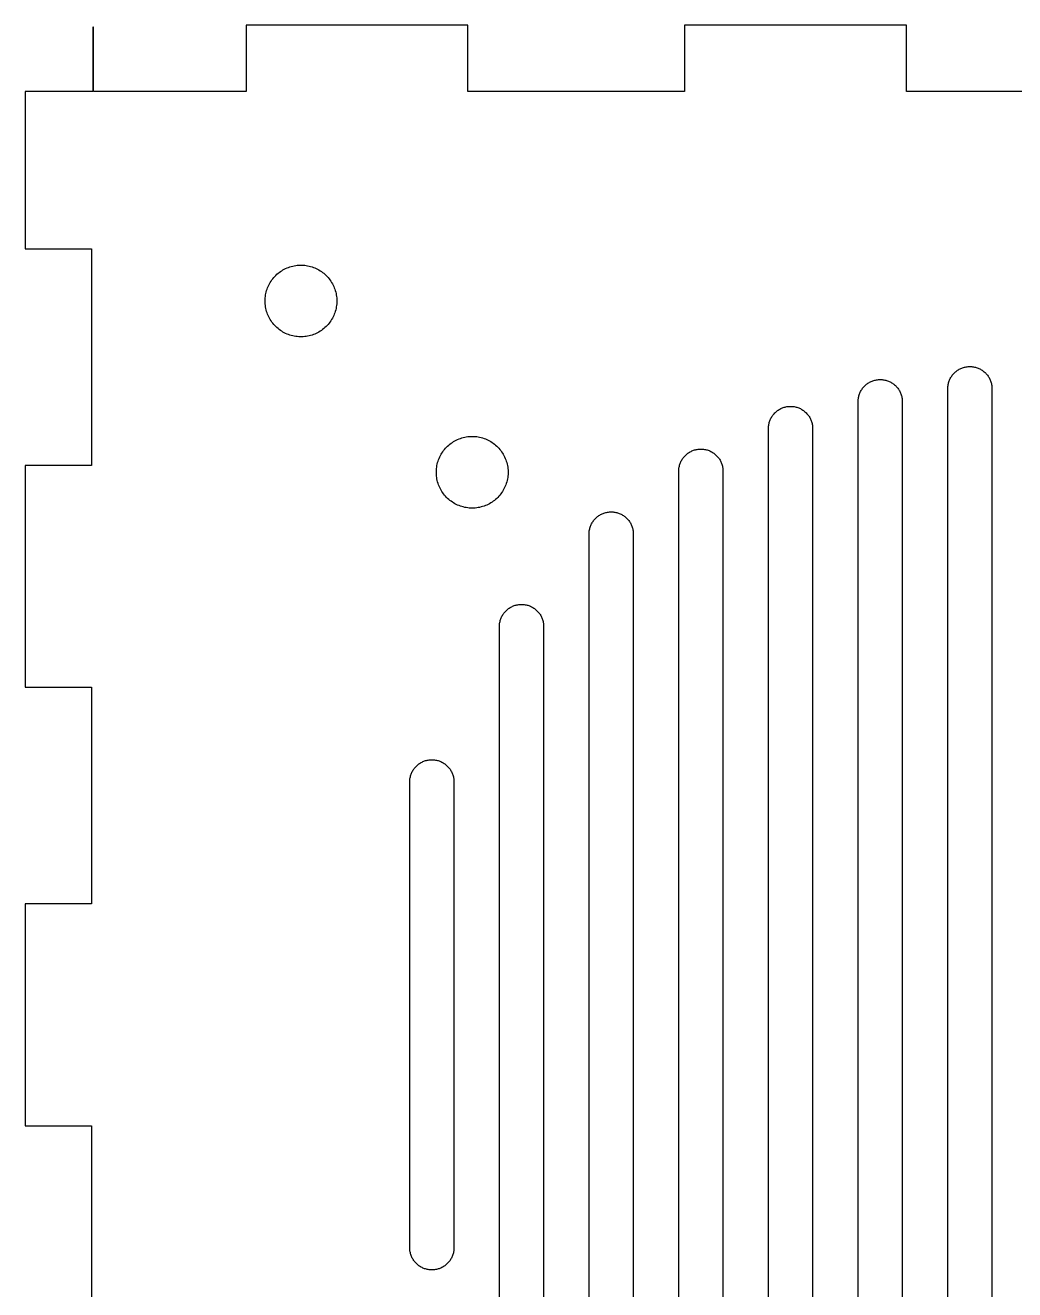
# Model space of a CAD drawing. Header units: metres. Extents: x -115 to 115, y -55 to 55.
# Drawn here: x -115.2 to -60, y -15.3 to 55.2 of the extents above; entities that cross this region are included whole.
import ezdxf

# ---------------------------------------------------------------- set-up
doc = ezdxf.new("R2010")
doc.units = ezdxf.units.M

msp = doc.modelspace()

# ---------------------------------------------------------------- linework, layer by layer
for p, q in [((-111.37, 55.07), (-111.4, 55.07)), ((-111.4, 55.07), (-111.4, 51.47)), ((-111.37, 51.47), (-111.37, 55.07)), ((-90.4855, 55.17), (-102.848, 55.17)), ((-102.848, 55.17), (-102.848, 51.47)), ((-90.4855, 51.47), (-90.4855, 55.17)), ((-66.0411, 55.17), (-78.4033, 55.17)), ((-78.4033, 55.17), (-78.4033, 51.47)), ((-66.0411, 51.47), (-66.0411, 55.17)), ((-111.4, 51.47), (-115.17, 51.47)), ((-115.17, 51.47), (-115.17, 42.7078)), ((-102.848, 51.47), (-111.37, 51.47)), ((-78.4033, 51.47), (-90.4855, 51.47)), ((-53.9589, 51.47), (-66.0411, 51.47)), ((-115.17, 42.7078), (-111.47, 42.7078)), ((-111.47, 42.7078), (-111.47, 30.6255)), ((-100.727, 41.5724), (-100.652, 41.6096)), ((-100.652, 41.6096), (-100.575, 41.6437)), ((-100.575, 41.6437), (-100.497, 41.6746)), ((-100.497, 41.6746), (-100.418, 41.7021)), ((-100.418, 41.7021), (-100.338, 41.7263)), ((-100.338, 41.7263), (-100.257, 41.7471)), ((-100.257, 41.7471), (-100.175, 41.7646)), ((-100.175, 41.7646), (-100.092, 41.7785)), ((-100.092, 41.7785), (-100.009, 41.789)), ((-100.009, 41.789), (-99.9256, 41.7961)), ((-99.9256, 41.7961), (-99.8419, 41.7996)), ((-99.8419, 41.7996), (-99.7581, 41.7996)), ((-99.7581, 41.7996), (-99.6744, 41.7961)), ((-99.6744, 41.7961), (-99.5909, 41.789)), ((-99.5909, 41.789), (-99.5078, 41.7785)), ((-99.5078, 41.7785), (-99.4252, 41.7646)), ((-99.4252, 41.7646), (-99.3433, 41.7471)), ((-99.3433, 41.7471), (-99.2621, 41.7263)), ((-99.2621, 41.7263), (-99.182, 41.7021)), ((-99.182, 41.7021), (-99.1028, 41.6746)), ((-99.1028, 41.6746), (-99.025, 41.6437)), ((-99.025, 41.6437), (-98.9484, 41.6096)), ((-98.9484, 41.6096), (-98.8734, 41.5724)), ((-101.511, 40.836), (-101.466, 40.9068)), ((-101.466, 40.9068), (-101.418, 40.9756)), ((-101.418, 40.9756), (-101.367, 41.0423)), ((-101.367, 41.0423), (-101.314, 41.1068)), ((-101.314, 41.1068), (-101.258, 41.1691)), ((-101.258, 41.1691), (-101.199, 41.2289)), ((-101.199, 41.2289), (-101.138, 41.2863)), ((-101.138, 41.2863), (-101.075, 41.341)), ((-101.075, 41.341), (-101.009, 41.3931)), ((-101.009, 41.3931), (-100.941, 41.4423)), ((-100.941, 41.4423), (-100.872, 41.4886)), ((-100.872, 41.4886), (-100.8, 41.532)), ((-100.8, 41.532), (-100.727, 41.5724)), ((-98.8734, 41.5724), (-98.8, 41.532)), ((-98.8, 41.532), (-98.7283, 41.4886)), ((-98.7283, 41.4886), (-98.6586, 41.4423)), ((-98.6586, 41.4423), (-98.5908, 41.3931)), ((-98.5908, 41.3931), (-98.5251, 41.341)), ((-98.5251, 41.341), (-98.4617, 41.2863)), ((-98.4617, 41.2863), (-98.4007, 41.2289)), ((-98.4007, 41.2289), (-98.3421, 41.1691)), ((-98.3421, 41.1691), (-98.286, 41.1068)), ((-98.286, 41.1068), (-98.2326, 41.0423)), ((-98.2326, 41.0423), (-98.182, 40.9756)), ((-98.182, 40.9756), (-98.1342, 40.9068)), ((-98.1342, 40.9068), (-98.0893, 40.836)), ((-101.772, 40.1335), (-101.756, 40.2158)), ((-101.756, 40.2158), (-101.737, 40.2974)), ((-101.737, 40.2974), (-101.715, 40.3781)), ((-101.715, 40.3781), (-101.689, 40.4577)), ((-101.689, 40.4577), (-101.66, 40.5362)), ((-101.66, 40.5362), (-101.627, 40.6135)), ((-101.627, 40.6135), (-101.591, 40.6893)), ((-101.591, 40.6893), (-101.553, 40.7635)), ((-101.553, 40.7635), (-101.511, 40.836)), ((-98.0893, 40.836), (-98.0474, 40.7635)), ((-98.0474, 40.7635), (-98.0086, 40.6893)), ((-98.0086, 40.6893), (-97.9729, 40.6135)), ((-97.9729, 40.6135), (-97.9404, 40.5362)), ((-97.9404, 40.5362), (-97.9112, 40.4577)), ((-97.9112, 40.4577), (-97.8854, 40.3781)), ((-97.8854, 40.3781), (-97.8628, 40.2974)), ((-97.8628, 40.2974), (-97.8437, 40.2158)), ((-97.8437, 40.2158), (-97.828, 40.1335)), ((-101.8, 39.8), (-101.798, 39.8837)), ((-101.798, 39.7162), (-101.8, 39.8)), ((-101.798, 39.8837), (-101.793, 39.9673)), ((-101.793, 39.6326), (-101.798, 39.7162)), ((-101.793, 39.9673), (-101.784, 40.0507)), ((-101.784, 39.5493), (-101.793, 39.6326)), ((-101.784, 40.0507), (-101.772, 40.1335)), ((-101.772, 39.4665), (-101.784, 39.5493)), ((-97.828, 40.1335), (-97.8158, 40.0507)), ((-97.8158, 39.5493), (-97.828, 39.4665)), ((-97.8158, 40.0507), (-97.807, 39.9673)), ((-97.807, 39.6326), (-97.8158, 39.5493)), ((-97.807, 39.9673), (-97.8017, 39.8837)), ((-97.8017, 39.7162), (-97.807, 39.6326)), ((-97.8017, 39.8837), (-97.8, 39.8)), ((-97.8, 39.8), (-97.8017, 39.7162)), ((-101.756, 39.3842), (-101.772, 39.4665)), ((-101.737, 39.3026), (-101.756, 39.3842)), ((-101.715, 39.2219), (-101.737, 39.3026)), ((-101.689, 39.1423), (-101.715, 39.2219)), ((-101.66, 39.0637), (-101.689, 39.1423)), ((-101.627, 38.9865), (-101.66, 39.0637)), ((-101.591, 38.9107), (-101.627, 38.9865)), ((-101.553, 38.8365), (-101.591, 38.9107)), ((-101.511, 38.7639), (-101.553, 38.8365)), ((-98.0474, 38.8365), (-98.0893, 38.7639)), ((-98.0086, 38.9107), (-98.0474, 38.8365)), ((-97.9729, 38.9865), (-98.0086, 38.9107)), ((-97.9404, 39.0637), (-97.9729, 38.9865)), ((-97.9112, 39.1423), (-97.9404, 39.0637)), ((-97.8854, 39.2219), (-97.9112, 39.1423)), ((-97.8628, 39.3026), (-97.8854, 39.2219)), ((-97.8437, 39.3842), (-97.8628, 39.3026)), ((-97.828, 39.4665), (-97.8437, 39.3842)), ((-101.466, 38.6932), (-101.511, 38.7639)), ((-101.418, 38.6244), (-101.466, 38.6932)), ((-101.367, 38.5577), (-101.418, 38.6244)), ((-101.314, 38.4931), (-101.367, 38.5577)), ((-101.258, 38.4309), (-101.314, 38.4931)), ((-101.199, 38.371), (-101.258, 38.4309)), ((-101.138, 38.3137), (-101.199, 38.371)), ((-101.075, 38.259), (-101.138, 38.3137)), ((-101.009, 38.2069), (-101.075, 38.259)), ((-100.941, 38.1577), (-101.009, 38.2069)), ((-100.872, 38.1113), (-100.941, 38.1577)), ((-100.8, 38.0679), (-100.872, 38.1113)), ((-98.7283, 38.1113), (-98.8, 38.0679)), ((-98.6586, 38.1577), (-98.7283, 38.1113)), ((-98.5908, 38.2069), (-98.6586, 38.1577)), ((-98.5251, 38.259), (-98.5908, 38.2069)), ((-98.4617, 38.3137), (-98.5251, 38.259)), ((-98.4007, 38.371), (-98.4617, 38.3137)), ((-98.3421, 38.4309), (-98.4007, 38.371)), ((-98.286, 38.4931), (-98.3421, 38.4309)), ((-98.2326, 38.5577), (-98.286, 38.4931)), ((-98.182, 38.6244), (-98.2326, 38.5577)), ((-98.1342, 38.6932), (-98.182, 38.6244)), ((-98.0893, 38.7639), (-98.1342, 38.6932)), ((-100.727, 38.0276), (-100.8, 38.0679)), ((-100.652, 37.9903), (-100.727, 38.0276)), ((-100.575, 37.9563), (-100.652, 37.9903)), ((-100.497, 37.9254), (-100.575, 37.9563)), ((-100.418, 37.8979), (-100.497, 37.9254)), ((-100.338, 37.8737), (-100.418, 37.8979)), ((-100.257, 37.8528), (-100.338, 37.8737)), ((-100.175, 37.8354), (-100.257, 37.8528)), ((-100.092, 37.8214), (-100.175, 37.8354)), ((-100.009, 37.8109), (-100.092, 37.8214)), ((-99.9256, 37.8039), (-100.009, 37.8109)), ((-99.8419, 37.8004), (-99.9256, 37.8039)), ((-99.7581, 37.8004), (-99.8419, 37.8004)), ((-99.6744, 37.8039), (-99.7581, 37.8004)), ((-99.5909, 37.8109), (-99.6744, 37.8039)), ((-99.5078, 37.8214), (-99.5909, 37.8109)), ((-99.4252, 37.8354), (-99.5078, 37.8214)), ((-99.3433, 37.8528), (-99.4252, 37.8354)), ((-99.2621, 37.8737), (-99.3433, 37.8528)), ((-99.182, 37.8979), (-99.2621, 37.8737)), ((-99.1028, 37.9254), (-99.182, 37.8979)), ((-99.025, 37.9563), (-99.1028, 37.9254)), ((-98.9484, 37.9903), (-99.025, 37.9563)), ((-98.8734, 38.0276), (-98.9484, 37.9903)), ((-98.8, 38.0679), (-98.8734, 38.0276)), ((-63.182, 35.9372), (-63.1384, 35.9648)), ((-63.1384, 35.9648), (-63.0937, 35.9906)), ((-63.0937, 35.9906), (-63.048, 36.0146)), ((-63.048, 36.0146), (-63.0013, 36.0365)), ((-63.0013, 36.0365), (-62.9537, 36.0565)), ((-62.9537, 36.0565), (-62.9053, 36.0745)), ((-62.9053, 36.0745), (-62.8562, 36.0905)), ((-62.8562, 36.0905), (-62.8065, 36.1044)), ((-62.8065, 36.1044), (-62.7562, 36.1162)), ((-62.7562, 36.1162), (-62.7055, 36.1258)), ((-62.7055, 36.1258), (-62.6544, 36.1334)), ((-62.6544, 36.1334), (-62.6031, 36.1388)), ((-62.6031, 36.1388), (-62.5516, 36.142)), ((-62.5516, 36.142), (-62.5, 36.1431)), ((-62.5, 36.1431), (-62.4484, 36.142)), ((-62.4484, 36.142), (-62.3969, 36.1388)), ((-62.3969, 36.1388), (-62.3455, 36.1334)), ((-62.3455, 36.1334), (-62.2944, 36.1258)), ((-62.2944, 36.1258), (-62.2437, 36.1162)), ((-62.2437, 36.1162), (-62.1935, 36.1044)), ((-62.1935, 36.1044), (-62.1438, 36.0905)), ((-62.1438, 36.0905), (-62.0947, 36.0745)), ((-62.0947, 36.0745), (-62.0463, 36.0565)), ((-62.0463, 36.0565), (-61.9987, 36.0365)), ((-61.9987, 36.0365), (-61.952, 36.0146)), ((-61.952, 36.0146), (-61.9062, 35.9906)), ((-61.9062, 35.9906), (-61.8615, 35.9648)), ((-61.8615, 35.9648), (-61.8179, 35.9372)), ((-68.1384, 35.2412), (-68.0937, 35.267)), ((-68.0937, 35.267), (-68.048, 35.2909)), ((-68.048, 35.2909), (-68.0013, 35.3129)), ((-68.0013, 35.3129), (-67.9537, 35.3329)), ((-67.9537, 35.3329), (-67.9053, 35.3509)), ((-67.9053, 35.3509), (-67.8562, 35.3669)), ((-67.8562, 35.3669), (-67.8065, 35.3808)), ((-67.8065, 35.3808), (-67.7562, 35.3925)), ((-67.7562, 35.3925), (-67.7055, 35.4022)), ((-67.7055, 35.4022), (-67.6544, 35.4098)), ((-67.6544, 35.4098), (-67.6031, 35.4152)), ((-67.6031, 35.4152), (-67.5516, 35.4184)), ((-67.5516, 35.4184), (-67.5, 35.4195)), ((-67.5, 35.4195), (-67.4484, 35.4184)), ((-67.4484, 35.4184), (-67.3969, 35.4152)), ((-67.3969, 35.4152), (-67.3455, 35.4098)), ((-67.3455, 35.4098), (-67.2944, 35.4022)), ((-67.2944, 35.4022), (-67.2437, 35.3925)), ((-67.2437, 35.3925), (-67.1935, 35.3808)), ((-67.1935, 35.3808), (-67.1438, 35.3669)), ((-67.1438, 35.3669), (-67.0947, 35.3509)), ((-67.0947, 35.3509), (-67.0463, 35.3329)), ((-67.0463, 35.3329), (-66.9987, 35.3129)), ((-66.9987, 35.3129), (-66.952, 35.2909)), ((-66.952, 35.2909), (-66.9062, 35.267)), ((-66.9062, 35.267), (-66.8615, 35.2412)), ((-63.6871, 35.242), (-63.6721, 35.2915)), ((-63.6721, 35.2915), (-63.6552, 35.3402)), ((-63.6552, 35.3402), (-63.6362, 35.3882)), ((-63.6362, 35.3882), (-63.6152, 35.4354)), ((-63.6152, 35.4354), (-63.5922, 35.4816)), ((-63.5922, 35.4816), (-63.5674, 35.5268)), ((-63.5674, 35.5268), (-63.5406, 35.571)), ((-63.5406, 35.571), (-63.512, 35.614)), ((-63.512, 35.614), (-63.4817, 35.6558)), ((-63.4817, 35.6558), (-63.4496, 35.6962)), ((-63.4496, 35.6962), (-63.4159, 35.7353)), ((-63.4159, 35.7353), (-63.3806, 35.7729)), ((-63.3806, 35.7729), (-63.3437, 35.8091)), ((-63.3437, 35.8091), (-63.3053, 35.8436)), ((-63.3053, 35.8436), (-63.2655, 35.8765)), ((-63.2655, 35.8765), (-63.2244, 35.9077)), ((-63.2244, 35.9077), (-63.182, 35.9372)), ((-61.8179, 35.9372), (-61.7755, 35.9077)), ((-61.7755, 35.9077), (-61.7344, 35.8765)), ((-61.7344, 35.8765), (-61.6947, 35.8436)), ((-61.6947, 35.8436), (-61.6563, 35.8091)), ((-61.6563, 35.8091), (-61.6194, 35.7729)), ((-61.6194, 35.7729), (-61.5841, 35.7353)), ((-61.5841, 35.7353), (-61.5503, 35.6962)), ((-61.5503, 35.6962), (-61.5183, 35.6558)), ((-61.5183, 35.6558), (-61.4879, 35.614)), ((-61.4879, 35.614), (-61.4594, 35.571)), ((-61.4594, 35.571), (-61.4326, 35.5268)), ((-61.4326, 35.5268), (-61.4077, 35.4816)), ((-61.4077, 35.4816), (-61.3848, 35.4354)), ((-61.3848, 35.4354), (-61.3638, 35.3882)), ((-61.3638, 35.3882), (-61.3448, 35.3402)), ((-61.3448, 35.3402), (-61.3278, 35.2915)), ((-61.3278, 35.2915), (-61.3129, 35.242)), ((-68.6871, 34.5184), (-68.6721, 34.5678)), ((-68.6721, 34.5678), (-68.6552, 34.6166)), ((-68.6552, 34.6166), (-68.6362, 34.6646)), ((-68.6362, 34.6646), (-68.6152, 34.7117)), ((-68.6152, 34.7117), (-68.5922, 34.758)), ((-68.5922, 34.758), (-68.5674, 34.8032)), ((-68.5674, 34.8032), (-68.5406, 34.8474)), ((-68.5406, 34.8474), (-68.512, 34.8904)), ((-68.512, 34.8904), (-68.4817, 34.9321)), ((-68.4817, 34.9321), (-68.4496, 34.9726)), ((-68.4496, 34.9726), (-68.4159, 35.0117)), ((-68.4159, 35.0117), (-68.3806, 35.0493)), ((-68.3806, 35.0493), (-68.3437, 35.0854)), ((-68.3437, 35.0854), (-68.3053, 35.12)), ((-68.3053, 35.12), (-68.2655, 35.1529)), ((-68.2655, 35.1529), (-68.2244, 35.1841)), ((-68.2244, 35.1841), (-68.182, 35.2135)), ((-68.182, 35.2135), (-68.1384, 35.2412)), ((-66.8615, 35.2412), (-66.8179, 35.2135)), ((-66.8179, 35.2135), (-66.7755, 35.1841)), ((-66.7755, 35.1841), (-66.7344, 35.1529)), ((-66.7344, 35.1529), (-66.6947, 35.12)), ((-66.6947, 35.12), (-66.6563, 35.0854)), ((-66.6563, 35.0854), (-66.6194, 35.0493)), ((-66.6194, 35.0493), (-66.5841, 35.0117)), ((-66.5841, 35.0117), (-66.5503, 34.9726)), ((-66.5503, 34.9726), (-66.5183, 34.9321)), ((-66.5183, 34.9321), (-66.4879, 34.8904)), ((-66.4879, 34.8904), (-66.4594, 34.8474)), ((-66.4594, 34.8474), (-66.4326, 34.8032)), ((-66.4326, 34.8032), (-66.4077, 34.758)), ((-66.4077, 34.758), (-66.3848, 34.7117)), ((-66.3848, 34.7117), (-66.3638, 34.6646)), ((-66.3638, 34.6646), (-66.3448, 34.6166)), ((-66.3448, 34.6166), (-66.3278, 34.5678)), ((-66.3278, 34.5678), (-66.3129, 34.5184)), ((-63.7325, 34.9106), (-63.73, 34.988)), ((-63.7322, -34.9364), (-63.7325, 34.9106)), ((-63.73, 34.988), (-63.7257, 35.0394)), ((-63.7257, 35.0394), (-63.7193, 35.0906)), ((-63.7193, 35.0906), (-63.7106, 35.1415)), ((-63.7106, 35.1415), (-63.6999, 35.192)), ((-63.6999, 35.192), (-63.6871, 35.242)), ((-61.3129, 35.242), (-61.3, 35.192)), ((-61.3, 35.192), (-61.2893, 35.1415)), ((-61.2893, 35.1415), (-61.2807, 35.0906)), ((-61.2807, 35.0906), (-61.2742, 35.0394)), ((-61.2742, 35.0394), (-61.2699, 34.988)), ((-61.2699, 34.988), (-61.2678, 34.9364)), ((-61.2678, 34.9364), (-61.2678, -34.9364)), ((-72.9537, 33.8377), (-72.9053, 33.8557)), ((-72.9053, 33.8557), (-72.8562, 33.8716)), ((-72.8562, 33.8716), (-72.8065, 33.8855)), ((-72.8065, 33.8855), (-72.7562, 33.8973)), ((-72.7562, 33.8973), (-72.7055, 33.907)), ((-72.7055, 33.907), (-72.6544, 33.9145)), ((-72.6544, 33.9145), (-72.6031, 33.9199)), ((-72.6031, 33.9199), (-72.5516, 33.9232)), ((-72.5516, 33.9232), (-72.5, 33.9242)), ((-72.5, 33.9242), (-72.4484, 33.9232)), ((-72.4484, 33.9232), (-72.3969, 33.9199)), ((-72.3969, 33.9199), (-72.3455, 33.9145)), ((-72.3455, 33.9145), (-72.2944, 33.907)), ((-72.2944, 33.907), (-72.2437, 33.8973)), ((-72.2437, 33.8973), (-72.1935, 33.8855)), ((-72.1935, 33.8855), (-72.1438, 33.8716)), ((-72.1438, 33.8716), (-72.0947, 33.8557)), ((-72.0947, 33.8557), (-72.0463, 33.8377)), ((-68.7325, 34.187), (-68.73, 34.2644)), ((-68.7322, -34.2128), (-68.7325, 34.187)), ((-68.73, 34.2644), (-68.7257, 34.3158)), ((-68.7257, 34.3158), (-68.7193, 34.367)), ((-68.7193, 34.367), (-68.7106, 34.4179)), ((-68.7106, 34.4179), (-68.6999, 34.4684)), ((-68.6999, 34.4684), (-68.6871, 34.5184)), ((-66.3129, 34.5184), (-66.3, 34.4684)), ((-66.3, 34.4684), (-66.2893, 34.4179)), ((-66.2893, 34.4179), (-66.2807, 34.367)), ((-66.2807, 34.367), (-66.2742, 34.3158)), ((-66.2742, 34.3158), (-66.2699, 34.2644)), ((-66.2699, 34.2644), (-66.2678, 34.2128)), ((-66.2678, 34.2128), (-66.2678, -34.2128)), ((-73.6552, 33.1214), (-73.6362, 33.1693)), ((-73.6362, 33.1693), (-73.6152, 33.2165)), ((-73.6152, 33.2165), (-73.5922, 33.2627)), ((-73.5922, 33.2627), (-73.5674, 33.308)), ((-73.5674, 33.308), (-73.5406, 33.3521)), ((-73.5406, 33.3521), (-73.512, 33.3951)), ((-73.512, 33.3951), (-73.4817, 33.4369)), ((-73.4817, 33.4369), (-73.4496, 33.4774)), ((-73.4496, 33.4774), (-73.4159, 33.5164)), ((-73.4159, 33.5164), (-73.3806, 33.5541)), ((-73.3806, 33.5541), (-73.3437, 33.5902)), ((-73.3437, 33.5902), (-73.3053, 33.6247)), ((-73.3053, 33.6247), (-73.2655, 33.6576)), ((-73.2655, 33.6576), (-73.2244, 33.6888)), ((-73.2244, 33.6888), (-73.182, 33.7183)), ((-73.182, 33.7183), (-73.1384, 33.746)), ((-73.1384, 33.746), (-73.0937, 33.7718)), ((-73.0937, 33.7718), (-73.048, 33.7957)), ((-73.048, 33.7957), (-73.0013, 33.8177)), ((-73.0013, 33.8177), (-72.9537, 33.8377)), ((-72.0463, 33.8377), (-71.9987, 33.8177)), ((-71.9987, 33.8177), (-71.952, 33.7957)), ((-71.952, 33.7957), (-71.9062, 33.7718)), ((-71.9062, 33.7718), (-71.8615, 33.746)), ((-71.8615, 33.746), (-71.8179, 33.7183)), ((-71.8179, 33.7183), (-71.7755, 33.6888)), ((-71.7755, 33.6888), (-71.7344, 33.6576)), ((-71.7344, 33.6576), (-71.6947, 33.6247)), ((-71.6947, 33.6247), (-71.6563, 33.5902)), ((-71.6563, 33.5902), (-71.6194, 33.5541)), ((-71.6194, 33.5541), (-71.5841, 33.5164)), ((-71.5841, 33.5164), (-71.5503, 33.4774)), ((-71.5503, 33.4774), (-71.5183, 33.4369)), ((-71.5183, 33.4369), (-71.4879, 33.3951)), ((-71.4879, 33.3951), (-71.4594, 33.3521)), ((-71.4594, 33.3521), (-71.4326, 33.308)), ((-71.4326, 33.308), (-71.4077, 33.2627)), ((-71.4077, 33.2627), (-71.3848, 33.2165)), ((-71.3848, 33.2165), (-71.3638, 33.1693)), ((-71.3638, 33.1693), (-71.3448, 33.1214)), ((-73.7325, 32.6917), (-73.73, 32.7691)), ((-73.7322, -32.7175), (-73.7325, 32.6917)), ((-73.73, 32.7691), (-73.7257, 32.8206)), ((-73.7257, 32.8206), (-73.7193, 32.8718)), ((-73.7193, 32.8718), (-73.7106, 32.9227)), ((-73.7106, 32.9227), (-73.6999, 32.9732)), ((-73.6999, 32.9732), (-73.6871, 33.0232)), ((-73.6871, 33.0232), (-73.6721, 33.0726)), ((-73.6721, 33.0726), (-73.6552, 33.1214)), ((-71.3448, 33.1214), (-71.3278, 33.0726)), ((-71.3278, 33.0726), (-71.3129, 33.0232)), ((-71.3129, 33.0232), (-71.3, 32.9732)), ((-71.3, 32.9732), (-71.2893, 32.9227)), ((-71.2893, 32.9227), (-71.2807, 32.8718)), ((-71.2807, 32.8718), (-71.2742, 32.8206)), ((-71.2742, 32.8206), (-71.2699, 32.7691)), ((-71.2699, 32.7691), (-71.2678, 32.7175)), ((-71.2678, 32.7175), (-71.2678, -32.7175)), ((-91.6191, 31.7079), (-91.5568, 31.764)), ((-91.5568, 31.764), (-91.4923, 31.8174)), ((-91.4923, 31.8174), (-91.4256, 31.868)), ((-91.4256, 31.868), (-91.3568, 31.9158)), ((-91.3568, 31.9158), (-91.286, 31.9607)), ((-91.286, 31.9607), (-91.2135, 32.0026)), ((-91.2135, 32.0026), (-91.1393, 32.0414)), ((-91.1393, 32.0414), (-91.0634, 32.0771)), ((-91.0634, 32.0771), (-90.9862, 32.1095)), ((-90.9862, 32.1095), (-90.9077, 32.1387)), ((-90.9077, 32.1387), (-90.828, 32.1646)), ((-90.828, 32.1646), (-90.7474, 32.1872)), ((-90.7474, 32.1872), (-90.6658, 32.2063)), ((-90.6658, 32.2063), (-90.5835, 32.222)), ((-90.5835, 32.222), (-90.5006, 32.2342)), ((-90.5006, 32.2342), (-90.4173, 32.243)), ((-90.4173, 32.243), (-90.3337, 32.2482)), ((-90.3337, 32.2482), (-90.25, 32.25)), ((-90.25, 32.25), (-90.1662, 32.2482)), ((-90.1662, 32.2482), (-90.0826, 32.243)), ((-90.0826, 32.243), (-89.9993, 32.2342)), ((-89.9993, 32.2342), (-89.9164, 32.222)), ((-89.9164, 32.222), (-89.8342, 32.2063)), ((-89.8342, 32.2063), (-89.7526, 32.1872)), ((-89.7526, 32.1872), (-89.6719, 32.1646)), ((-89.6719, 32.1646), (-89.5922, 32.1387)), ((-89.5922, 32.1387), (-89.5137, 32.1095)), ((-89.5137, 32.1095), (-89.4365, 32.0771)), ((-89.4365, 32.0771), (-89.3607, 32.0414)), ((-89.3607, 32.0414), (-89.2865, 32.0026)), ((-89.2865, 32.0026), (-89.2139, 31.9607)), ((-89.2139, 31.9607), (-89.1432, 31.9158)), ((-89.1432, 31.9158), (-89.0744, 31.868)), ((-89.0744, 31.868), (-89.0077, 31.8174)), ((-89.0077, 31.8174), (-88.9431, 31.764)), ((-88.9431, 31.764), (-88.8809, 31.7079)), ((-92.1245, 30.9471), (-92.0937, 31.025)), ((-92.0937, 31.025), (-92.0596, 31.1015)), ((-92.0596, 31.1015), (-92.0224, 31.1766)), ((-92.0224, 31.1766), (-91.982, 31.25)), ((-91.982, 31.25), (-91.9386, 31.3216)), ((-91.9386, 31.3216), (-91.8923, 31.3914)), ((-91.8923, 31.3914), (-91.843, 31.4592)), ((-91.843, 31.4592), (-91.791, 31.5248)), ((-91.791, 31.5248), (-91.7363, 31.5883)), ((-91.7363, 31.5883), (-91.6789, 31.6493)), ((-91.6789, 31.6493), (-91.6191, 31.7079)), ((-88.8809, 31.7079), (-88.821, 31.6493)), ((-88.821, 31.6493), (-88.7637, 31.5883)), ((-88.7637, 31.5883), (-88.709, 31.5248)), ((-88.709, 31.5248), (-88.6569, 31.4592)), ((-88.6569, 31.4592), (-88.6077, 31.3914)), ((-88.6077, 31.3914), (-88.5613, 31.3216)), ((-88.5613, 31.3216), (-88.5179, 31.25)), ((-88.5179, 31.25), (-88.4776, 31.1766)), ((-88.4776, 31.1766), (-88.4403, 31.1015)), ((-88.4403, 31.1015), (-88.4062, 31.025)), ((-88.4062, 31.025), (-88.3754, 30.9471)), ((-78.512, 31.0143), (-78.4817, 31.056)), ((-78.4817, 31.056), (-78.4496, 31.0965)), ((-78.4496, 31.0965), (-78.4159, 31.1356)), ((-78.4159, 31.1356), (-78.3806, 31.1732)), ((-78.3806, 31.1732), (-78.3437, 31.2093)), ((-78.3437, 31.2093), (-78.3053, 31.2439)), ((-78.3053, 31.2439), (-78.2655, 31.2768)), ((-78.2655, 31.2768), (-78.2244, 31.308)), ((-78.2244, 31.308), (-78.182, 31.3375)), ((-78.182, 31.3375), (-78.1384, 31.3651)), ((-78.1384, 31.3651), (-78.0937, 31.3909)), ((-78.0937, 31.3909), (-78.048, 31.4148)), ((-78.048, 31.4148), (-78.0013, 31.4368)), ((-78.0013, 31.4368), (-77.9537, 31.4568)), ((-77.9537, 31.4568), (-77.9053, 31.4748)), ((-77.9053, 31.4748), (-77.8562, 31.4908)), ((-77.8562, 31.4908), (-77.8065, 31.5047)), ((-77.8065, 31.5047), (-77.7562, 31.5164)), ((-77.7562, 31.5164), (-77.7055, 31.5261)), ((-77.7055, 31.5261), (-77.6544, 31.5337)), ((-77.6544, 31.5337), (-77.6031, 31.5391)), ((-77.6031, 31.5391), (-77.5516, 31.5423)), ((-77.5516, 31.5423), (-77.5, 31.5434)), ((-77.5, 31.5434), (-77.4484, 31.5423)), ((-77.4484, 31.5423), (-77.3969, 31.5391)), ((-77.3969, 31.5391), (-77.3455, 31.5337)), ((-77.3455, 31.5337), (-77.2944, 31.5261)), ((-77.2944, 31.5261), (-77.2437, 31.5164)), ((-77.2437, 31.5164), (-77.1935, 31.5047)), ((-77.1935, 31.5047), (-77.1438, 31.4908)), ((-77.1438, 31.4908), (-77.0947, 31.4748)), ((-77.0947, 31.4748), (-77.0463, 31.4568)), ((-77.0463, 31.4568), (-76.9987, 31.4368)), ((-76.9987, 31.4368), (-76.952, 31.4148)), ((-76.952, 31.4148), (-76.9062, 31.3909)), ((-76.9062, 31.3909), (-76.8615, 31.3651)), ((-76.8615, 31.3651), (-76.8179, 31.3375)), ((-76.8179, 31.3375), (-76.7755, 31.308)), ((-76.7755, 31.308), (-76.7344, 31.2768)), ((-76.7344, 31.2768), (-76.6947, 31.2439)), ((-76.6947, 31.2439), (-76.6563, 31.2093)), ((-76.6563, 31.2093), (-76.6194, 31.1732)), ((-76.6194, 31.1732), (-76.5841, 31.1356)), ((-76.5841, 31.1356), (-76.5503, 31.0965)), ((-76.5503, 31.0965), (-76.5183, 31.056)), ((-76.5183, 31.056), (-76.4879, 31.0143)), ((-111.47, 30.6255), (-115.17, 30.6255)), ((-115.17, 30.6255), (-115.17, 18.2633)), ((-92.2495, 30.2919), (-92.246, 30.3756)), ((-92.246, 30.3756), (-92.239, 30.459)), ((-92.239, 30.459), (-92.2285, 30.5422)), ((-92.2285, 30.5422), (-92.2146, 30.6248)), ((-92.2146, 30.6248), (-92.1971, 30.7067)), ((-92.1971, 30.7067), (-92.1763, 30.7878)), ((-92.1763, 30.7878), (-92.1521, 30.868)), ((-92.1521, 30.868), (-92.1245, 30.9471)), ((-88.3754, 30.9471), (-88.3479, 30.868)), ((-88.3479, 30.868), (-88.3237, 30.7878)), ((-88.3237, 30.7878), (-88.3028, 30.7067)), ((-88.3028, 30.7067), (-88.2854, 30.6248)), ((-88.2854, 30.6248), (-88.2714, 30.5422)), ((-88.2714, 30.5422), (-88.2609, 30.459)), ((-88.2609, 30.459), (-88.2539, 30.3756)), ((-88.2539, 30.3756), (-88.2504, 30.2919)), ((-78.7325, 30.3109), (-78.73, 30.3883)), ((-78.73, 30.3883), (-78.7257, 30.4397)), ((-78.7257, 30.4397), (-78.7193, 30.4909)), ((-78.7193, 30.4909), (-78.7106, 30.5418)), ((-78.7106, 30.5418), (-78.6999, 30.5923)), ((-78.6999, 30.5923), (-78.6871, 30.6423)), ((-78.6871, 30.6423), (-78.6721, 30.6917)), ((-78.6721, 30.6917), (-78.6552, 30.7405)), ((-78.6552, 30.7405), (-78.6362, 30.7885)), ((-78.6362, 30.7885), (-78.6152, 30.8356)), ((-78.6152, 30.8356), (-78.5922, 30.8819)), ((-78.5922, 30.8819), (-78.5674, 30.9271)), ((-78.5674, 30.9271), (-78.5406, 30.9713)), ((-78.5406, 30.9713), (-78.512, 31.0143)), ((-76.4879, 31.0143), (-76.4594, 30.9713)), ((-76.4594, 30.9713), (-76.4326, 30.9271)), ((-76.4326, 30.9271), (-76.4077, 30.8819)), ((-76.4077, 30.8819), (-76.3848, 30.8356)), ((-76.3848, 30.8356), (-76.3638, 30.7885)), ((-76.3638, 30.7885), (-76.3448, 30.7405)), ((-76.3448, 30.7405), (-76.3278, 30.6917)), ((-76.3278, 30.6917), (-76.3129, 30.6423)), ((-76.3129, 30.6423), (-76.3, 30.5923)), ((-76.3, 30.5923), (-76.2893, 30.5418)), ((-76.2893, 30.5418), (-76.2807, 30.4909)), ((-76.2807, 30.4909), (-76.2742, 30.4397)), ((-76.2742, 30.4397), (-76.2699, 30.3883)), ((-76.2699, 30.3883), (-76.2678, 30.3367)), ((-76.2678, 30.3367), (-76.2678, -30.3367)), ((-92.2495, 30.2081), (-92.2495, 30.2919)), ((-92.246, 30.1244), (-92.2495, 30.2081)), ((-92.239, 30.0409), (-92.246, 30.1244)), ((-92.2285, 29.9578), (-92.239, 30.0409)), ((-92.2146, 29.8752), (-92.2285, 29.9578)), ((-92.1971, 29.7933), (-92.2146, 29.8752)), ((-92.1763, 29.7122), (-92.1971, 29.7933)), ((-92.1521, 29.632), (-92.1763, 29.7122)), ((-92.1245, 29.5528), (-92.1521, 29.632)), ((-88.3479, 29.632), (-88.3754, 29.5528)), ((-88.3237, 29.7122), (-88.3479, 29.632)), ((-88.3028, 29.7933), (-88.3237, 29.7122)), ((-88.2854, 29.8752), (-88.3028, 29.7933)), ((-88.2714, 29.9578), (-88.2854, 29.8752)), ((-88.2609, 30.0409), (-88.2714, 29.9578)), ((-88.2539, 30.1244), (-88.2609, 30.0409)), ((-88.2504, 30.2081), (-88.2539, 30.1244)), ((-88.2504, 30.2919), (-88.2504, 30.2081)), ((-78.7322, -30.3367), (-78.7325, 30.3109)), ((-92.0937, 29.475), (-92.1245, 29.5528)), ((-92.0596, 29.3984), (-92.0937, 29.475)), ((-92.0224, 29.3234), (-92.0596, 29.3984)), ((-91.982, 29.25), (-92.0224, 29.3234)), ((-91.9386, 29.1783), (-91.982, 29.25)), ((-91.8923, 29.1086), (-91.9386, 29.1783)), ((-91.843, 29.0408), (-91.8923, 29.1086)), ((-91.791, 28.9751), (-91.843, 29.0408)), ((-91.7363, 28.9117), (-91.791, 28.9751)), ((-91.6789, 28.8507), (-91.7363, 28.9117)), ((-88.7637, 28.9117), (-88.821, 28.8507)), ((-88.709, 28.9751), (-88.7637, 28.9117)), ((-88.6569, 29.0408), (-88.709, 28.9751)), ((-88.6077, 29.1086), (-88.6569, 29.0408)), ((-88.5613, 29.1783), (-88.6077, 29.1086)), ((-88.5179, 29.25), (-88.5613, 29.1783)), ((-88.4776, 29.3234), (-88.5179, 29.25)), ((-88.4403, 29.3984), (-88.4776, 29.3234)), ((-88.4062, 29.475), (-88.4403, 29.3984)), ((-88.3754, 29.5528), (-88.4062, 29.475)), ((-91.6191, 28.7921), (-91.6789, 28.8507)), ((-91.5568, 28.736), (-91.6191, 28.7921)), ((-91.4923, 28.6826), (-91.5568, 28.736)), ((-91.4256, 28.632), (-91.4923, 28.6826)), ((-91.3568, 28.5842), (-91.4256, 28.632)), ((-91.286, 28.5393), (-91.3568, 28.5842)), ((-91.2135, 28.4974), (-91.286, 28.5393)), ((-91.1393, 28.4586), (-91.2135, 28.4974)), ((-91.0634, 28.4229), (-91.1393, 28.4586)), ((-90.9862, 28.3904), (-91.0634, 28.4229)), ((-90.9077, 28.3612), (-90.9862, 28.3904)), ((-90.828, 28.3354), (-90.9077, 28.3612)), ((-90.7474, 28.3128), (-90.828, 28.3354)), ((-90.6658, 28.2937), (-90.7474, 28.3128)), ((-90.5835, 28.278), (-90.6658, 28.2937)), ((-90.5006, 28.2658), (-90.5835, 28.278)), ((-90.4173, 28.257), (-90.5006, 28.2658)), ((-90.3337, 28.2517), (-90.4173, 28.257)), ((-90.25, 28.25), (-90.3337, 28.2517)), ((-90.1662, 28.2517), (-90.25, 28.25)), ((-90.0826, 28.257), (-90.1662, 28.2517)), ((-89.9993, 28.2658), (-90.0826, 28.257)), ((-89.9164, 28.278), (-89.9993, 28.2658)), ((-89.8342, 28.2937), (-89.9164, 28.278)), ((-89.7526, 28.3128), (-89.8342, 28.2937)), ((-89.6719, 28.3354), (-89.7526, 28.3128)), ((-89.5922, 28.3612), (-89.6719, 28.3354)), ((-89.5137, 28.3904), (-89.5922, 28.3612)), ((-89.4365, 28.4229), (-89.5137, 28.3904)), ((-89.3607, 28.4586), (-89.4365, 28.4229)), ((-89.2865, 28.4974), (-89.3607, 28.4586)), ((-89.2139, 28.5393), (-89.2865, 28.4974)), ((-89.1432, 28.5842), (-89.2139, 28.5393)), ((-89.0744, 28.632), (-89.1432, 28.5842)), ((-89.0077, 28.6826), (-89.0744, 28.632)), ((-88.9431, 28.736), (-89.0077, 28.6826)), ((-88.8809, 28.7921), (-88.9431, 28.736)), ((-88.821, 28.8507), (-88.8809, 28.7921)), ((-83.5406, 27.4699), (-83.512, 27.5129)), ((-83.512, 27.5129), (-83.4817, 27.5547)), ((-83.4817, 27.5547), (-83.4496, 27.5951)), ((-83.4496, 27.5951), (-83.4159, 27.6342)), ((-83.4159, 27.6342), (-83.3806, 27.6718)), ((-83.3806, 27.6718), (-83.3437, 27.708)), ((-83.3437, 27.708), (-83.3053, 27.7425)), ((-83.3053, 27.7425), (-83.2655, 27.7754)), ((-83.2655, 27.7754), (-83.2244, 27.8066)), ((-83.2244, 27.8066), (-83.182, 27.8361)), ((-83.182, 27.8361), (-83.1384, 27.8637)), ((-83.1384, 27.8637), (-83.0937, 27.8896)), ((-83.0937, 27.8896), (-83.048, 27.9135)), ((-83.048, 27.9135), (-83.0013, 27.9355)), ((-83.0013, 27.9355), (-82.9537, 27.9555)), ((-82.9537, 27.9555), (-82.9053, 27.9734)), ((-82.9053, 27.9734), (-82.8562, 27.9894)), ((-82.8562, 27.9894), (-82.8065, 28.0033)), ((-82.8065, 28.0033), (-82.7562, 28.0151)), ((-82.7562, 28.0151), (-82.7055, 28.0247)), ((-82.7055, 28.0247), (-82.6544, 28.0323)), ((-82.6544, 28.0323), (-82.6031, 28.0377)), ((-82.6031, 28.0377), (-82.5516, 28.0409)), ((-82.5516, 28.0409), (-82.5, 28.042)), ((-82.5, 28.042), (-82.4484, 28.0409)), ((-82.4484, 28.0409), (-82.3969, 28.0377)), ((-82.3969, 28.0377), (-82.3455, 28.0323)), ((-82.3455, 28.0323), (-82.2944, 28.0247)), ((-82.2944, 28.0247), (-82.2437, 28.0151)), ((-82.2437, 28.0151), (-82.1935, 28.0033)), ((-82.1935, 28.0033), (-82.1438, 27.9894)), ((-82.1438, 27.9894), (-82.0947, 27.9734)), ((-82.0947, 27.9734), (-82.0463, 27.9555)), ((-82.0463, 27.9555), (-81.9987, 27.9355)), ((-81.9987, 27.9355), (-81.952, 27.9135)), ((-81.952, 27.9135), (-81.9062, 27.8896)), ((-81.9062, 27.8896), (-81.8615, 27.8637)), ((-81.8615, 27.8637), (-81.8179, 27.8361)), ((-81.8179, 27.8361), (-81.7755, 27.8066)), ((-81.7755, 27.8066), (-81.7344, 27.7754)), ((-81.7344, 27.7754), (-81.6947, 27.7425)), ((-81.6947, 27.7425), (-81.6563, 27.708)), ((-81.6563, 27.708), (-81.6194, 27.6718)), ((-81.6194, 27.6718), (-81.5841, 27.6342)), ((-81.5841, 27.6342), (-81.5503, 27.5951)), ((-81.5503, 27.5951), (-81.5183, 27.5547)), ((-81.5183, 27.5547), (-81.4879, 27.5129)), ((-81.4879, 27.5129), (-81.4594, 27.4699)), ((-83.7325, 26.8095), (-83.73, 26.8869)), ((-83.7322, -26.8353), (-83.7325, 26.8095)), ((-83.73, 26.8869), (-83.7257, 26.9383)), ((-83.7257, 26.9383), (-83.7193, 26.9895)), ((-83.7193, 26.9895), (-83.7106, 27.0405)), ((-83.7106, 27.0405), (-83.6999, 27.0909)), ((-83.6999, 27.0909), (-83.6871, 27.1409)), ((-83.6871, 27.1409), (-83.6721, 27.1904)), ((-83.6721, 27.1904), (-83.6552, 27.2391)), ((-83.6552, 27.2391), (-83.6362, 27.2871)), ((-83.6362, 27.2871), (-83.6152, 27.3343)), ((-83.6152, 27.3343), (-83.5922, 27.3805)), ((-83.5922, 27.3805), (-83.5674, 27.4258)), ((-83.5674, 27.4258), (-83.5406, 27.4699)), ((-81.4594, 27.4699), (-81.4326, 27.4258)), ((-81.4326, 27.4258), (-81.4077, 27.3805)), ((-81.4077, 27.3805), (-81.3848, 27.3343)), ((-81.3848, 27.3343), (-81.3638, 27.2871)), ((-81.3638, 27.2871), (-81.3448, 27.2391)), ((-81.3448, 27.2391), (-81.3278, 27.1904)), ((-81.3278, 27.1904), (-81.3129, 27.1409)), ((-81.3129, 27.1409), (-81.3, 27.0909)), ((-81.3, 27.0909), (-81.2893, 27.0405)), ((-81.2893, 27.0405), (-81.2807, 26.9895)), ((-81.2807, 26.9895), (-81.2742, 26.9383)), ((-81.2742, 26.9383), (-81.2699, 26.8869)), ((-81.2699, 26.8869), (-81.2678, 26.8353)), ((-81.2678, 26.8353), (-81.2678, -26.8353)), ((-88.3437, 22.5491), (-88.3053, 22.5836)), ((-88.3053, 22.5836), (-88.2655, 22.6165)), ((-88.2655, 22.6165), (-88.2244, 22.6477)), ((-88.2244, 22.6477), (-88.182, 22.6772)), ((-88.182, 22.6772), (-88.1384, 22.7049)), ((-88.1384, 22.7049), (-88.0937, 22.7307)), ((-88.0937, 22.7307), (-88.048, 22.7546)), ((-88.048, 22.7546), (-88.0013, 22.7766)), ((-88.0013, 22.7766), (-87.9537, 22.7966)), ((-87.9537, 22.7966), (-87.9053, 22.8146)), ((-87.9053, 22.8146), (-87.8562, 22.8305)), ((-87.8562, 22.8305), (-87.8065, 22.8444)), ((-87.8065, 22.8444), (-87.7562, 22.8562)), ((-87.7562, 22.8562), (-87.7055, 22.8659)), ((-87.7055, 22.8659), (-87.6544, 22.8734)), ((-87.6544, 22.8734), (-87.6031, 22.8788)), ((-87.6031, 22.8788), (-87.5516, 22.882)), ((-87.5516, 22.882), (-87.5, 22.8831)), ((-87.5, 22.8831), (-87.4484, 22.882)), ((-87.4484, 22.882), (-87.3969, 22.8788)), ((-87.3969, 22.8788), (-87.3455, 22.8734)), ((-87.3455, 22.8734), (-87.2944, 22.8659)), ((-87.2944, 22.8659), (-87.2437, 22.8562)), ((-87.2437, 22.8562), (-87.1935, 22.8444)), ((-87.1935, 22.8444), (-87.1438, 22.8305)), ((-87.1438, 22.8305), (-87.0947, 22.8146)), ((-87.0947, 22.8146), (-87.0463, 22.7966)), ((-87.0463, 22.7966), (-86.9987, 22.7766)), ((-86.9987, 22.7766), (-86.952, 22.7546)), ((-86.952, 22.7546), (-86.9062, 22.7307)), ((-86.9062, 22.7307), (-86.8615, 22.7049)), ((-86.8615, 22.7049), (-86.8179, 22.6772)), ((-86.8179, 22.6772), (-86.7755, 22.6477)), ((-86.7755, 22.6477), (-86.7344, 22.6165)), ((-86.7344, 22.6165), (-86.6947, 22.5836)), ((-86.6947, 22.5836), (-86.6563, 22.5491)), ((-88.7193, 21.8307), (-88.7106, 21.8816)), ((-88.7106, 21.8816), (-88.6999, 21.9321)), ((-88.6999, 21.9321), (-88.6871, 21.9821)), ((-88.6871, 21.9821), (-88.6721, 22.0315)), ((-88.6721, 22.0315), (-88.6552, 22.0802)), ((-88.6552, 22.0802), (-88.6362, 22.1282)), ((-88.6362, 22.1282), (-88.6152, 22.1754)), ((-88.6152, 22.1754), (-88.5922, 22.2216)), ((-88.5922, 22.2216), (-88.5674, 22.2669)), ((-88.5674, 22.2669), (-88.5406, 22.311)), ((-88.5406, 22.311), (-88.512, 22.354)), ((-88.512, 22.354), (-88.4817, 22.3958)), ((-88.4817, 22.3958), (-88.4496, 22.4362)), ((-88.4496, 22.4362), (-88.4159, 22.4753)), ((-88.4159, 22.4753), (-88.3806, 22.513)), ((-88.3806, 22.513), (-88.3437, 22.5491)), ((-86.6563, 22.5491), (-86.6194, 22.513)), ((-86.6194, 22.513), (-86.5841, 22.4753)), ((-86.5841, 22.4753), (-86.5503, 22.4362)), ((-86.5503, 22.4362), (-86.5183, 22.3958)), ((-86.5183, 22.3958), (-86.4879, 22.354)), ((-86.4879, 22.354), (-86.4594, 22.311)), ((-86.4594, 22.311), (-86.4326, 22.2669)), ((-86.4326, 22.2669), (-86.4077, 22.2216)), ((-86.4077, 22.2216), (-86.3848, 22.1754)), ((-86.3848, 22.1754), (-86.3638, 22.1282)), ((-86.3638, 22.1282), (-86.3448, 22.0802)), ((-86.3448, 22.0802), (-86.3278, 22.0315)), ((-86.3278, 22.0315), (-86.3129, 21.9821)), ((-86.3129, 21.9821), (-86.3, 21.9321)), ((-86.3, 21.9321), (-86.2893, 21.8816)), ((-86.2893, 21.8816), (-86.2807, 21.8307)), ((-88.7325, 21.6506), (-88.73, 21.728)), ((-88.7322, -21.6764), (-88.7325, 21.6506)), ((-88.73, 21.728), (-88.7257, 21.7795)), ((-88.7257, 21.7795), (-88.7193, 21.8307)), ((-86.2807, 21.8307), (-86.2742, 21.7795)), ((-86.2742, 21.7795), (-86.2699, 21.728)), ((-86.2699, 21.728), (-86.2678, 21.6764)), ((-86.2678, 21.6764), (-86.2678, -21.6764)), ((-115.17, 18.2633), (-111.47, 18.2633)), ((-111.47, 18.2633), (-111.47, 6.1811)), ((-93.048, 14.0943), (-93.0013, 14.1163)), ((-93.0013, 14.1163), (-92.9537, 14.1363)), ((-92.9537, 14.1363), (-92.9053, 14.1543)), ((-92.9053, 14.1543), (-92.8562, 14.1703)), ((-92.8562, 14.1703), (-92.8065, 14.1842)), ((-92.8065, 14.1842), (-92.7562, 14.1959)), ((-92.7562, 14.1959), (-92.7055, 14.2056)), ((-92.7055, 14.2056), (-92.6545, 14.2132)), ((-92.6545, 14.2132), (-92.6031, 14.2186)), ((-92.6031, 14.2186), (-92.5516, 14.2218)), ((-92.5516, 14.2218), (-92.5, 14.2229)), ((-92.5, 14.2229), (-92.4484, 14.2218)), ((-92.4484, 14.2218), (-92.3969, 14.2186)), ((-92.3969, 14.2186), (-92.3455, 14.2132)), ((-92.3455, 14.2132), (-92.2945, 14.2056)), ((-92.2945, 14.2056), (-92.2438, 14.1959)), ((-92.2438, 14.1959), (-92.1935, 14.1842)), ((-92.1935, 14.1842), (-92.1438, 14.1703)), ((-92.1438, 14.1703), (-92.0947, 14.1543)), ((-92.0947, 14.1543), (-92.0463, 14.1363)), ((-92.0463, 14.1363), (-91.9987, 14.1163)), ((-91.9987, 14.1163), (-91.952, 14.0943)), ((-93.6722, 13.3712), (-93.6552, 13.42)), ((-93.6552, 13.42), (-93.6362, 13.468)), ((-93.6362, 13.468), (-93.6152, 13.5152)), ((-93.6152, 13.5152), (-93.5922, 13.5614)), ((-93.5922, 13.5614), (-93.5674, 13.6066)), ((-93.5674, 13.6066), (-93.5406, 13.6508)), ((-93.5406, 13.6508), (-93.5121, 13.6938)), ((-93.5121, 13.6938), (-93.4817, 13.7355)), ((-93.4817, 13.7355), (-93.4496, 13.776)), ((-93.4496, 13.776), (-93.4159, 13.8151)), ((-93.4159, 13.8151), (-93.3806, 13.8527)), ((-93.3806, 13.8527), (-93.3437, 13.8888)), ((-93.3437, 13.8888), (-93.3053, 13.9234)), ((-93.3053, 13.9234), (-93.2656, 13.9563)), ((-93.2656, 13.9563), (-93.2244, 13.9875)), ((-93.2244, 13.9875), (-93.1821, 14.017)), ((-93.1821, 14.017), (-93.1385, 14.0446)), ((-93.1385, 14.0446), (-93.0938, 14.0704)), ((-93.0938, 14.0704), (-93.048, 14.0943)), ((-91.952, 14.0943), (-91.9062, 14.0704)), ((-91.9062, 14.0704), (-91.8615, 14.0446)), ((-91.8615, 14.0446), (-91.8179, 14.017)), ((-91.8179, 14.017), (-91.7755, 13.9875)), ((-91.7755, 13.9875), (-91.7344, 13.9563)), ((-91.7344, 13.9563), (-91.6947, 13.9234)), ((-91.6947, 13.9234), (-91.6563, 13.8888)), ((-91.6563, 13.8888), (-91.6194, 13.8527)), ((-91.6194, 13.8527), (-91.5841, 13.8151)), ((-91.5841, 13.8151), (-91.5503, 13.776)), ((-91.5503, 13.776), (-91.5183, 13.7355)), ((-91.5183, 13.7355), (-91.4879, 13.6938)), ((-91.4879, 13.6938), (-91.4594, 13.6508)), ((-91.4594, 13.6508), (-91.4326, 13.6066)), ((-91.4326, 13.6066), (-91.4077, 13.5614)), ((-91.4077, 13.5614), (-91.3848, 13.5152)), ((-91.3848, 13.5152), (-91.3638, 13.468)), ((-91.3638, 13.468), (-91.3448, 13.42)), ((-91.3448, 13.42), (-91.3278, 13.3712)), ((-93.7325, 12.9904), (-93.7301, 13.0678)), ((-93.7322, -13.0162), (-93.7325, 12.9904)), ((-93.7301, 13.0678), (-93.7257, 13.1192)), ((-93.7257, 13.1192), (-93.7193, 13.1704)), ((-93.7193, 13.1704), (-93.7107, 13.2213)), ((-93.7107, 13.2213), (-93.6999, 13.2718)), ((-93.6999, 13.2718), (-93.6871, 13.3218)), ((-93.6871, 13.3218), (-93.6722, 13.3712)), ((-91.3278, 13.3712), (-91.3129, 13.3218)), ((-91.3129, 13.3218), (-91.3, 13.2718)), ((-91.3, 13.2718), (-91.2893, 13.2213)), ((-91.2893, 13.2213), (-91.2807, 13.1704)), ((-91.2807, 13.1704), (-91.2742, 13.1192)), ((-91.2742, 13.1192), (-91.2699, 13.0678)), ((-91.2699, 13.0678), (-91.2678, 13.0162)), ((-91.2678, 13.0162), (-91.2678, -13.0162)), ((-111.47, 6.1811), (-115.17, 6.1811)), ((-115.17, 6.1811), (-115.17, -6.1811)), ((-115.17, -6.1811), (-111.47, -6.1811)), ((-111.47, -6.1811), (-111.47, -18.2633)), ((-93.7301, -13.0677), (-93.7322, -13.0162)), ((-93.7257, -13.1192), (-93.7301, -13.0677)), ((-93.7193, -13.1704), (-93.7257, -13.1192)), ((-93.7107, -13.2213), (-93.7193, -13.1704)), ((-93.6999, -13.2718), (-93.7107, -13.2213)), ((-93.6871, -13.3218), (-93.6999, -13.2718)), ((-93.6722, -13.3712), (-93.6871, -13.3218)), ((-93.6552, -13.42), (-93.6722, -13.3712)), ((-91.3278, -13.3712), (-91.3448, -13.42)), ((-91.3129, -13.3218), (-91.3278, -13.3712)), ((-91.3001, -13.2718), (-91.3129, -13.3218)), ((-91.2893, -13.2213), (-91.3001, -13.2718)), ((-91.2807, -13.1704), (-91.2893, -13.2213)), ((-91.2743, -13.1192), (-91.2807, -13.1704)), ((-91.2699, -13.0677), (-91.2743, -13.1192)), ((-91.2678, -13.0162), (-91.2699, -13.0677)), ((-93.6362, -13.468), (-93.6552, -13.42)), ((-93.6152, -13.5151), (-93.6362, -13.468)), ((-93.5922, -13.5614), (-93.6152, -13.5151)), ((-93.5674, -13.6066), (-93.5922, -13.5614)), ((-93.5406, -13.6508), (-93.5674, -13.6066)), ((-93.5121, -13.6938), (-93.5406, -13.6508)), ((-93.4817, -13.7355), (-93.5121, -13.6938)), ((-93.4496, -13.776), (-93.4817, -13.7355)), ((-93.4159, -13.8151), (-93.4496, -13.776)), ((-93.3806, -13.8527), (-93.4159, -13.8151)), ((-93.3437, -13.8888), (-93.3806, -13.8527)), ((-93.3053, -13.9234), (-93.3437, -13.8888)), ((-93.2656, -13.9563), (-93.3053, -13.9234)), ((-93.2244, -13.9875), (-93.2656, -13.9563)), ((-93.1821, -14.0169), (-93.2244, -13.9875)), ((-93.1385, -14.0446), (-93.1821, -14.0169)), ((-93.0938, -14.0704), (-93.1385, -14.0446)), ((-93.048, -14.0943), (-93.0938, -14.0704)), ((-93.0013, -14.1163), (-93.048, -14.0943)), ((-91.952, -14.0943), (-91.9987, -14.1163)), ((-91.9062, -14.0704), (-91.952, -14.0943)), ((-91.8615, -14.0446), (-91.9062, -14.0704)), ((-91.8179, -14.0169), (-91.8615, -14.0446)), ((-91.7756, -13.9875), (-91.8179, -14.0169)), ((-91.7344, -13.9563), (-91.7756, -13.9875)), ((-91.6947, -13.9234), (-91.7344, -13.9563)), ((-91.6563, -13.8888), (-91.6947, -13.9234)), ((-91.6194, -13.8527), (-91.6563, -13.8888)), ((-91.5841, -13.8151), (-91.6194, -13.8527)), ((-91.5504, -13.776), (-91.5841, -13.8151)), ((-91.5183, -13.7355), (-91.5504, -13.776)), ((-91.4879, -13.6938), (-91.5183, -13.7355)), ((-91.4594, -13.6508), (-91.4879, -13.6938)), ((-91.4326, -13.6066), (-91.4594, -13.6508)), ((-91.4078, -13.5614), (-91.4326, -13.6066)), ((-91.3848, -13.5151), (-91.4078, -13.5614)), ((-91.3638, -13.468), (-91.3848, -13.5151)), ((-91.3448, -13.42), (-91.3638, -13.468)), ((-92.9537, -14.1363), (-93.0013, -14.1163)), ((-92.9053, -14.1543), (-92.9537, -14.1363)), ((-92.8562, -14.1703), (-92.9053, -14.1543)), ((-92.8065, -14.1841), (-92.8562, -14.1703)), ((-92.7562, -14.1959), (-92.8065, -14.1841)), ((-92.7055, -14.2056), (-92.7562, -14.1959)), ((-92.6545, -14.2131), (-92.7055, -14.2056)), ((-92.6031, -14.2185), (-92.6545, -14.2131)), ((-92.5516, -14.2218), (-92.6031, -14.2185)), ((-92.5, -14.2229), (-92.5516, -14.2218)), ((-92.4484, -14.2218), (-92.5, -14.2229)), ((-92.3969, -14.2185), (-92.4484, -14.2218)), ((-92.3455, -14.2131), (-92.3969, -14.2185)), ((-92.2945, -14.2056), (-92.3455, -14.2131)), ((-92.2438, -14.1959), (-92.2945, -14.2056)), ((-92.1935, -14.1841), (-92.2438, -14.1959)), ((-92.1438, -14.1703), (-92.1935, -14.1841)), ((-92.0947, -14.1543), (-92.1438, -14.1703)), ((-92.0463, -14.1363), (-92.0947, -14.1543)), ((-91.9987, -14.1163), (-92.0463, -14.1363))]:
    msp.add_line(p, q)

doc.saveas('drawing.dxf')
